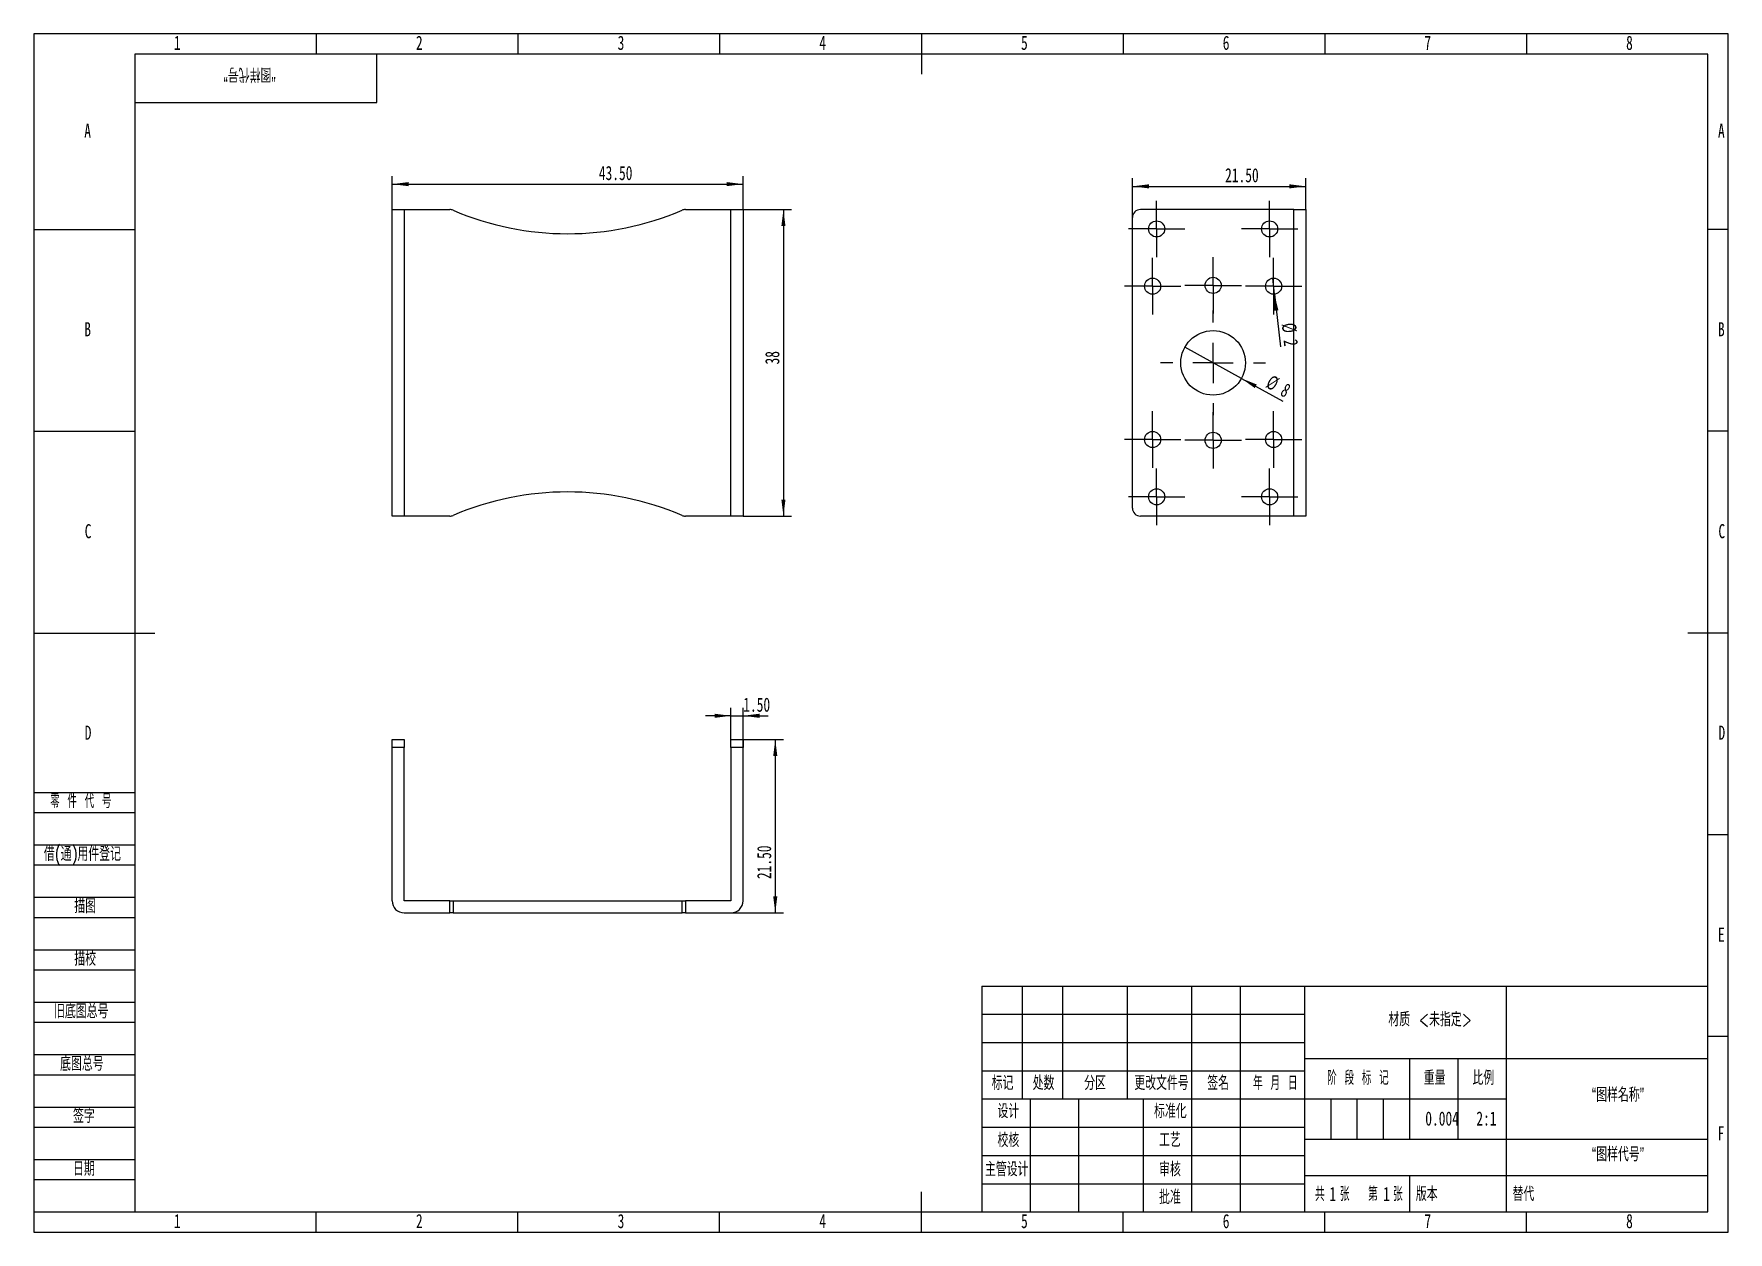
# Model space of a CAD drawing. Header units: millimetres. Extents: x 0 to 420, y 0 to 297.
import ezdxf

# ---------------------------------------------------------------- set-up
doc = ezdxf.new("R2010")
doc.units = ezdxf.units.MM
for name, color, linetype in [('10', 7, 'Continuous'), ('5', 7, 'Continuous'), ('9', 7, 'Continuous'), ('SLD-0', 7, 'Continuous')]:
    doc.layers.add(name, color=color, linetype=linetype)
doc.styles.add('SLDTEXTSTYLE0', font='TXT', dxfattribs={"width": 0.7, "bigfont": 'bigfont'})
doc.styles.add('SLDTEXTSTYLE1', font='TXT', dxfattribs={"width": 0.62, "bigfont": 'bigfont'})
doc.styles.add('SLDTEXTSTYLE2', font='TXT', dxfattribs={"width": 0.614286, "bigfont": 'bigfont'})
doc.styles.add('SLDTEXTSTYLE3', font='TXT', dxfattribs={"width": 0.6, "bigfont": 'bigfont'})
doc.styles.add('SLDTEXTSTYLE4', font='TXT', dxfattribs={"width": 0.7})
doc.dimstyles.new('SLDDIMSTYLE0', dxfattribs={"dimtxt": 3.5, "dimasz": 4.08, "dimexe": 0, "dimexo": 0.0625, "dimgap": 0.875, "dimtad": 2, "dimlfac": 0.5, "dimrnd": 1e-09, "dimzin": 4, "dimdsep": 46, "dimtxsty": 'SLDTEXTSTYLE4', "dimsah": 1, "dimcen": 0.09, "dimadec": 0, "dimazin": 1, "dimtfac": 1, "dimtofl": 0, "dimtmove": 0, "dimatfit": 3, "dimfxl": 1, "dimfrac": 2, "dimtolj": 1, "dimtzin": 12, "dimarcsym": 0})
doc.dimstyles.new('SLDDIMSTYLE1', dxfattribs={"dimtxt": 3.5, "dimasz": 4.08, "dimexe": 0, "dimexo": 0.0625, "dimgap": 0.875, "dimtad": 2, "dimlfac": 0.5, "dimrnd": 1e-09, "dimzin": 12, "dimdsep": 46, "dimtxsty": 'SLDTEXTSTYLE4', "dimsah": 1, "dimcen": 0.09, "dimadec": 0, "dimazin": 3, "dimtfac": 1, "dimtofl": 0, "dimtmove": 0, "dimatfit": 3, "dimfxl": 1, "dimfrac": 2, "dimtolj": 1, "dimtzin": 12, "dimarcsym": 0})
doc.dimstyles.new('SLDDIMSTYLE2', dxfattribs={"dimtxt": 3.5, "dimasz": 4.08, "dimexe": 0, "dimexo": 0.0625, "dimgap": 0.875, "dimtad": 2, "dimlfac": 0.5, "dimrnd": 1e-09, "dimzin": 4, "dimdsep": 46, "dimtxsty": 'SLDTEXTSTYLE4', "dimsah": 1, "dimcen": 0.09, "dimadec": 0, "dimazin": 1, "dimtfac": 1, "dimtmove": 0, "dimatfit": 0, "dimfxl": 1, "dimfrac": 2, "dimtolj": 1, "dimtzin": 12, "dimarcsym": 0})
doc.dimstyles.new('SLDDIMSTYLE3', dxfattribs={"dimtxt": 3.5, "dimasz": 4.08, "dimexe": 0, "dimexo": 0.0625, "dimgap": 0.875, "dimtad": 2, "dimlfac": 0.5, "dimrnd": 1e-09, "dimzin": 12, "dimdsep": 46, "dimtxsty": 'SLDTEXTSTYLE4', "dimblk1": 'NONE', "dimsah": 1, "dimcen": 0, "dimadec": 0, "dimazin": 3, "dimtfac": 1, "dimtmove": 0, "dimatfit": 3, "dimldrblk": 'NONE', "dimfxl": 1, "dimfrac": 2, "dimtolj": 1, "dimtzin": 12, "dimarcsym": 0})

# ---------------------------------------------------------------- blocks, each defined once
blk = doc.blocks.new('_D')
at = {"layer": '10'}
for p, q in [((88.81, 223.46), (88.81, 261.76)), ((175.81, 253.46), (175.81, 261.76)), ((88.81, 259.76), (175.81, 259.76))]:
    blk.add_line(p, q, dxfattribs=at)
for points in [[(88.81, 259.76), (92.89, 259.25), (92.89, 260.27)], [(175.81, 259.76), (171.73, 260.27), (171.73, 259.25)]]:
    blk.add_solid(points, dxfattribs=at)
at = {"layer": '10', "insert": (140.05, 264.27), "char_height": 3.5, "attachment_point": 1, "style": 'SLDTEXTSTYLE4'}
blk.add_mtext('43.50', dxfattribs=at)
blk = doc.blocks.new('_D_1')
at = {"layer": '10'}
for p, q in [((175.81, 253.46), (187.81, 253.46)), ((185.81, 253.46), (185.81, 177.46)), ((175.81, 177.46), (187.81, 177.46))]:
    blk.add_line(p, q, dxfattribs=at)
for points in [[(185.81, 253.46), (185.3, 249.38), (186.31, 249.38)], [(185.81, 177.46), (186.31, 181.54), (185.3, 181.54)]]:
    blk.add_solid(points, dxfattribs=at)
at = {"layer": '10', "insert": (181.29, 215.05), "char_height": 3.5, "attachment_point": 1, "rotation": 90, "style": 'SLDTEXTSTYLE4'}
blk.add_mtext('38', dxfattribs=at)
blk = doc.blocks.new('_D_2')
at = {"layer": '10'}
for p, q in [((175.81, 122.12), (185.79, 122.12)), ((183.79, 122.12), (183.79, 79.12)), ((172.81, 79.12), (185.79, 79.12))]:
    blk.add_line(p, q, dxfattribs=at)
for points in [[(183.79, 122.12), (183.28, 118.04), (184.3, 118.04)], [(183.79, 79.12), (184.3, 83.2), (183.28, 83.2)]]:
    blk.add_solid(points, dxfattribs=at)
at = {"layer": '10', "insert": (179.28, 87.5), "char_height": 3.5, "attachment_point": 1, "rotation": 90, "style": 'SLDTEXTSTYLE4'}
blk.add_mtext('21.50', dxfattribs=at)
blk = doc.blocks.new('_D_3')
at = {"layer": '10'}
for p, q in [((172.81, 127.98), (166.46, 127.98)), ((172.81, 122.12), (172.81, 129.98)), ((172.81, 127.98), (175.81, 127.98)), ((175.81, 104.12), (175.81, 129.98)), ((175.81, 127.98), (181.99, 127.98))]:
    blk.add_line(p, q, dxfattribs=at)
for points in [[(172.81, 127.98), (168.73, 128.49), (168.73, 127.47)], [(175.81, 127.98), (179.89, 127.47), (179.89, 128.49)]]:
    blk.add_solid(points, dxfattribs=at)
at = {"layer": '10', "insert": (175.85, 132.49), "char_height": 3.5, "attachment_point": 1, "style": 'SLDTEXTSTYLE4'}
blk.add_mtext('1.50', dxfattribs=at)
blk = doc.blocks.new('_D_4')
at = {"layer": '10'}
for p, q in [((272.33, 251.46), (272.33, 261.21)), ((315.33, 253.46), (315.33, 261.21)), ((272.33, 259.21), (315.33, 259.21))]:
    blk.add_line(p, q, dxfattribs=at)
for points in [[(272.33, 259.21), (276.41, 258.7), (276.41, 259.72)], [(315.33, 259.21), (311.25, 259.72), (311.25, 258.7)]]:
    blk.add_solid(points, dxfattribs=at)
at = {"layer": '10', "insert": (295.3, 263.72), "char_height": 3.5, "attachment_point": 1, "style": 'SLDTEXTSTYLE4'}
blk.add_mtext('21.50', dxfattribs=at)
blk = doc.blocks.new('_D_5')
at = {"layer": '10'}
for q in [(285.32, 219.31), (309.62, 205.97)]:
    blk.add_line((299.34, 211.61), q, dxfattribs=at)
blk.add_solid([(299.34, 211.61), (302.67, 209.2), (303.16, 210.09)], dxfattribs=at)
at = {"layer": '10', "char_height": 3.5, "attachment_point": 1, "rotation": 331.2347, "style": 'SLDTEXTSTYLE4'}
for s, insert in [('%%c', (306.83, 212.63)), ('8', (310.43, 210.63))]:
    blk.add_mtext(s, dxfattribs=dict(at, insert=insert))
blk = doc.blocks.new('_NONE')
blk = doc.blocks.new('_D_6')
at = {"layer": '10'}
for q in [(307.1, 236.45), (309.02, 219.44)]:
    blk.add_line((307.55, 232.47), q, dxfattribs=at)
blk.add_solid([(307.55, 232.47), (307.5, 228.36), (308.51, 228.48)], dxfattribs=at)
at = {"layer": '10', "char_height": 3.5, "attachment_point": 1, "rotation": 276.4313, "style": 'SLDTEXTSTYLE4'}
for s, insert in [('%%c', (312.83, 225.56)), ('2', (313.27, 221.47))]:
    blk.add_mtext(s, dxfattribs=dict(at, insert=insert))
blk = doc.blocks.new('SW_CENTERMARKSYMBOL_0')
at = {"layer": '10', "color": 0}
for p, q in [((0, 10), (0, 13)), ((0, 0), (0, 5)), ((-10, 0), (-13, 0)), ((0, 0), (-5, 0)), ((0, 0), (0, -5)), ((0, 0), (5, 0)), ((10, 0), (13, 0)), ((0, -10), (0, -13))]:
    blk.add_line(p, q, dxfattribs=at)
blk = doc.blocks.new('SW_CENTERMARKSYMBOL_1')
at = {"layer": '10', "color": 0}
for p, q in [((0, 5), (0, 7)), ((0, 0), (0, 5)), ((-5, 0), (-7, 0)), ((0, 0), (-5, 0)), ((0, 0), (0, -5)), ((0, 0), (5, 0)), ((5, 0), (7, 0)), ((0, -5), (0, -7))]:
    blk.add_line(p, q, dxfattribs=at)
blk = doc.blocks.new('SW_CENTERMARKSYMBOL_2')
at = {"layer": '10', "color": 0}
for p, q in [((0, 5), (0, 7)), ((0, 0), (0, 5)), ((-5, 0), (-7, 0)), ((0, 0), (-5, 0)), ((0, 0), (0, -5)), ((0, 0), (5, 0)), ((5, 0), (7, 0)), ((0, -5), (0, -7))]:
    blk.add_line(p, q, dxfattribs=at)
blk = doc.blocks.new('SW_CENTERMARKSYMBOL_3')
at = {"layer": '10', "color": 0}
for p, q in [((0, 5), (0, 7)), ((0, 0), (0, 5)), ((-5, 0), (-7, 0)), ((0, 0), (-5, 0)), ((0, 0), (0, -5)), ((0, 0), (5, 0)), ((5, 0), (7, 0)), ((0, -5), (0, -7))]:
    blk.add_line(p, q, dxfattribs=at)
blk = doc.blocks.new('SW_CENTERMARKSYMBOL_4')
at = {"layer": '10', "color": 0}
for p, q in [((0, 5), (0, 7)), ((0, 0), (0, 5)), ((-5, 0), (-7, 0)), ((0, 0), (-5, 0)), ((0, 0), (0, -5)), ((0, 0), (5, 0)), ((5, 0), (7, 0)), ((0, -5), (0, -7))]:
    blk.add_line(p, q, dxfattribs=at)
blk = doc.blocks.new('SW_CENTERMARKSYMBOL_5')
at = {"layer": '10', "color": 0}
for p, q in [((0, 5), (0, 7)), ((0, 0), (0, 5)), ((-5, 0), (-7, 0)), ((0, 0), (-5, 0)), ((0, 0), (0, -5)), ((0, 0), (5, 0)), ((5, 0), (7, 0)), ((0, -5), (0, -7))]:
    blk.add_line(p, q, dxfattribs=at)
blk = doc.blocks.new('SW_CENTERMARKSYMBOL_6')
at = {"layer": '10', "color": 0}
for p, q in [((0, 5), (0, 7)), ((0, 0), (0, 5)), ((-5, 0), (-7, 0)), ((0, 0), (-5, 0)), ((0, 0), (0, -5)), ((0, 0), (5, 0)), ((5, 0), (7, 0)), ((0, -5), (0, -7))]:
    blk.add_line(p, q, dxfattribs=at)
blk = doc.blocks.new('SW_CENTERMARKSYMBOL_7')
at = {"layer": '10', "color": 0}
for p, q in [((0, 5), (0, 7)), ((0, 0), (0, 5)), ((-5, 0), (-7, 0)), ((0, 0), (-5, 0)), ((0, 0), (0, -5)), ((0, 0), (5, 0)), ((5, 0), (7, 0)), ((0, -5), (0, -7))]:
    blk.add_line(p, q, dxfattribs=at)
blk = doc.blocks.new('SW_CENTERMARKSYMBOL_8')
at = {"layer": '10', "color": 0}
for p, q in [((0, 5), (0, 7)), ((0, 0), (0, 5)), ((-5, 0), (-7, 0)), ((0, 0), (-5, 0)), ((0, 0), (0, -5)), ((0, 0), (5, 0)), ((5, 0), (7, 0)), ((0, -5), (0, -7))]:
    blk.add_line(p, q, dxfattribs=at)
blk = doc.blocks.new('SW_CENTERMARKSYMBOL_9')
at = {"layer": '10', "color": 0}
for p, q in [((0, 5), (0, 7)), ((0, 0), (0, 5)), ((-5, 0), (-7, 0)), ((0, 0), (-5, 0)), ((0, 0), (0, -5)), ((0, 0), (5, 0)), ((5, 0), (7, 0)), ((0, -5), (0, -7))]:
    blk.add_line(p, q, dxfattribs=at)
blk = doc.blocks.new('SW_CENTERMARKSYMBOL_10')
at = {"layer": '10', "color": 0}
for p, q in [((0, 5), (0, 7)), ((0, 0), (0, 5)), ((-5, 0), (-7, 0)), ((0, 0), (-5, 0)), ((0, 0), (0, -5)), ((0, 0), (5, 0)), ((5, 0), (7, 0)), ((0, -5), (0, -7))]:
    blk.add_line(p, q, dxfattribs=at)

msp = doc.modelspace()

# ---------------------------------------------------------------- linework, layer by layer
at = {"color": 7, "linetype": 'Continuous', "lineweight": 25}
for p, q in [((88.806, 177.46), (88.806, 253.46)), ((88.806, 253.46), (91.806, 253.46)), ((91.806, 253.46), (91.806, 177.46)), ((91.806, 253.46), (103.117, 253.46)), ((161.495, 253.46), (172.806, 253.46)), ((172.806, 177.46), (172.806, 253.46)), ((172.806, 253.46), (175.806, 253.46)), ((175.806, 253.46), (175.806, 177.46)), ((312.328, 253.46), (274.328, 253.46)), ((312.328, 177.46), (312.328, 253.46)), ((312.328, 253.46), (315.328, 253.46)), ((315.328, 253.46), (315.328, 177.46)), ((272.328, 179.46), (272.328, 251.46)), ((91.806, 177.46), (88.806, 177.46)), ((103.117, 177.46), (91.806, 177.46)), ((172.806, 177.46), (161.495, 177.46)), ((175.806, 177.46), (172.806, 177.46)), ((312.328, 177.46), (274.328, 177.46)), ((315.328, 177.46), (312.328, 177.46)), ((88.806, 122.123), (91.806, 122.123)), ((88.806, 120.123), (88.806, 122.123)), ((91.806, 122.123), (91.806, 120.123)), ((172.806, 122.123), (175.806, 122.123)), ((172.806, 120.123), (172.806, 122.123)), ((175.806, 122.123), (175.806, 120.123)), ((91.806, 120.123), (88.806, 120.123)), ((88.806, 82.123), (88.806, 120.123)), ((91.806, 82.123), (91.806, 120.123)), ((175.806, 120.123), (172.806, 120.123)), ((172.806, 120.123), (172.806, 82.123)), ((175.806, 82.123), (175.806, 120.123)), ((103.117, 82.123), (91.806, 82.123)), ((103.117, 79.123), (103.117, 82.123)), ((103.117, 82.123), (103.905, 82.123)), ((103.905, 82.123), (103.905, 79.123)), ((103.905, 82.123), (160.706, 82.123)), ((160.706, 79.123), (160.706, 82.123)), ((160.706, 82.123), (161.495, 82.123)), ((161.495, 82.123), (161.495, 79.123)), ((172.806, 82.123), (161.495, 82.123)), ((91.806, 79.123), (103.117, 79.123)), ((103.905, 79.123), (103.117, 79.123)), ((103.905, 79.123), (160.706, 79.123)), ((161.495, 79.123), (160.706, 79.123)), ((161.495, 79.123), (172.806, 79.123))]:
    msp.add_line(p, q, dxfattribs=at)
for centre, radius in [((278.328, 248.66), 2), ((306.328, 248.66), 2), ((277.328, 234.46), 2), ((292.328, 234.66), 2), ((307.328, 234.46), 2), ((292.328, 215.46), 8), ((277.328, 196.46), 2), ((292.328, 196.26), 2), ((307.328, 196.46), 2), ((278.328, 182.26), 2), ((306.328, 182.26), 2)]:
    msp.add_circle(centre, radius, dxfattribs=at)
for centre, radius, start, end in [((103.117, 251.46), 2, 66.76854, 90), ((132.306, 319.46), 72, 246.76854, 293.23146), ((161.495, 251.46), 2, 90, 113.23146), ((274.328, 251.46), 2, 90, 180), ((132.306, 111.46), 72, 66.76854, 113.23146), ((103.117, 179.46), 2, 270, 293.23146), ((161.495, 179.46), 2, 246.76854, 270), ((274.328, 179.46), 2, 180, 270), ((91.806, 82.123), 3, 180, 270), ((172.806, 82.123), 3, 270, 0)]:
    msp.add_arc(centre, radius, start, end, dxfattribs=at)
at = {"layer": '10', "color": 7}
for p, q in [((0, 109), (25, 109)), ((0, 104), (25, 104)), ((0, 96), (25, 96)), ((0, 91), (25, 91)), ((0, 83), (25, 83)), ((0, 78), (25, 78)), ((0, 70), (25, 70)), ((0, 65), (25, 65)), ((0, 57), (25, 57)), ((0, 52), (25, 52)), ((235, 54), (315, 54)), ((235, 47), (315, 47)), ((0, 44), (25, 44)), ((0, 39), (25, 39)), ((0, 31), (25, 31)), ((0, 26), (25, 26)), ((0, 18), (25, 18)), ((0, 13), (25, 13))]:
    msp.add_line(p, q, dxfattribs=at)
at = {"layer": '10', "color": 7, "lineweight": 25}
for p, q in [((245, 61), (245, 33)), ((255, 61), (255, 33)), ((271, 61), (271, 33)), ((287, 61), (287, 5)), ((299, 61), (299, 5)), ((315, 61), (315, 5)), ((365, 61), (365, 33)), ((315, 43), (415, 43)), ((340.986, 43), (340.986, 23)), ((353, 43), (353, 23)), ((235, 40), (315, 40)), ((235, 33), (365, 33)), ((247, 33), (247, 5)), ((259, 33), (259, 5)), ((275, 33), (275, 5)), ((365, 33), (365, 5)), ((235, 26), (315, 26)), ((315, 23), (415, 23)), ((235, 19), (315, 19)), ((315, 14), (415, 14)), ((235, 12), (315, 12))]:
    msp.add_line(p, q, dxfattribs=at)
at = {"layer": '5'}
for p, q in [((70, 297), (70, 292)), ((120, 297), (120, 292)), ((170, 297), (170, 292)), ((270, 297), (270, 292)), ((320, 297), (320, 292)), ((370, 297), (370, 292)), ((0, 248.5), (25, 248.5)), ((420, 248.5), (415, 248.5)), ((0, 198.5), (25, 198.5)), ((420, 198.5), (415, 198.5)), ((420, 98.5), (415, 98.5)), ((420, 48.5), (415, 48.5)), ((70, 0), (70, 5)), ((120, 0), (120, 5)), ((170, 0), (170, 5)), ((270, 0), (270, 5)), ((320, 0), (320, 5)), ((370, 0), (370, 5))]:
    msp.add_line(p, q, dxfattribs=at)
at = {"layer": '5', "lineweight": 25}
for p, q in [((220, 297), (220, 287)), ((0, 148.5), (30, 148.5)), ((420, 148.5), (410, 148.5)), ((220, 0), (220, 10))]:
    msp.add_line(p, q, dxfattribs=at)
at = {"layer": '5', "color": 7, "lineweight": 25}
for p, q in [((415, 292), (25, 292)), ((25, 292), (25, 5)), ((85, 280), (85, 292)), ((415, 5), (415, 292)), ((25, 280), (85, 280)), ((235, 61), (415, 61)), ((235, 61), (235, 5)), ((0, 5), (415, 5))]:
    msp.add_line(p, q, dxfattribs=at)
at = {"layer": '9', "color": 7}
for p, q in [((420, 297), (0, 297)), ((0, 297), (0, 0)), ((420, 148.5), (420, 297)), ((420, 0), (420, 148.5)), ((0, 0), (420, 0))]:
    msp.add_line(p, q, dxfattribs=at)
at = {"layer": 'SLD-0'}
for p, q in [((321.5, 33), (321.5, 23)), ((328, 33), (328, 23)), ((334.5, 33), (334.5, 23))]:
    msp.add_line(p, q, dxfattribs=at)
at = {"layer": 'SLD-0', "lineweight": 25}
msp.add_line((340.986, 14), (340.986, 5), dxfattribs=at)

# ---------------------------------------------------------------- block references
at = {"layer": '10'}
for name, p in [('SW_CENTERMARKSYMBOL_3', (278.328, 248.66)), ('SW_CENTERMARKSYMBOL_4', (306.328, 248.66)), ('SW_CENTERMARKSYMBOL_2', (277.328, 234.46)), ('SW_CENTERMARKSYMBOL_1', (292.328, 234.66)), ('SW_CENTERMARKSYMBOL_5', (307.328, 234.46)), ('SW_CENTERMARKSYMBOL_0', (292.328, 215.46)), ('SW_CENTERMARKSYMBOL_8', (277.328, 196.46)), ('SW_CENTERMARKSYMBOL_7', (292.328, 196.26)), ('SW_CENTERMARKSYMBOL_6', (307.328, 196.46)), ('SW_CENTERMARKSYMBOL_9', (278.328, 182.26)), ('SW_CENTERMARKSYMBOL_10', (306.328, 182.26))]:
    msp.add_blockref(name, p, dxfattribs=at)

# ---------------------------------------------------------------- texts
at = {"layer": '10', "char_height": 3.5}
for s, insert, attachment_point, style in [('1', (35.544, 296.543), 2, 'SLDTEXTSTYLE4'), ('2', (95.544, 296.543), 2, 'SLDTEXTSTYLE4'), ('3', (145.544, 296.543), 2, 'SLDTEXTSTYLE4'), ('4', (195.544, 296.543), 2, 'SLDTEXTSTYLE4'), ('5', (245.544, 296.543), 2, 'SLDTEXTSTYLE4'), ('6', (295.547, 296.543), 2, 'SLDTEXTSTYLE4'), ('7', (345.547, 296.543), 2, 'SLDTEXTSTYLE4'), ('8', (395.547, 296.543), 2, 'SLDTEXTSTYLE4'), ('A', (13.32, 274.736), 2, 'SLDTEXTSTYLE4'), ('A', (418.32, 274.736), 2, 'SLDTEXTSTYLE4'), ('B', (13.32, 225.543), 2, 'SLDTEXTSTYLE4'), ('B', (418.32, 225.543), 2, 'SLDTEXTSTYLE4'), ('C', (13.427, 175.486), 2, 'SLDTEXTSTYLE4'), ('C', (418.427, 175.486), 2, 'SLDTEXTSTYLE4'), ('D', (13.43, 125.543), 2, 'SLDTEXTSTYLE4'), ('D', (418.43, 125.543), 2, 'SLDTEXTSTYLE4'), ('E', (418.318, 75.486), 2, 'SLDTEXTSTYLE4'), ('\\M+18DDE质 <\\M+196A2\\M+18E77\\M+192E8>', (346.128, 54.481), 2, 'SLDTEXTSTYLE0'), ('\\M+18167图样\\M+196BC\\M+18FCC\\M+18168', (392.688, 35.791), 2, 'SLDTEXTSTYLE0'), ('0.004', (349.093, 29.905), 2, 'SLDTEXTSTYLE4'), ('2:1', (360.084, 29.905), 2, 'SLDTEXTSTYLE4'), ('F', (418.224, 26.236), 2, 'SLDTEXTSTYLE4'), ('\\M+18167图样\\M+191E3\\M+18D86\\M+18168', (392.69, 21.05), 2, 'SLDTEXTSTYLE0'), ('1', (321.142, 11.201), 1, 'SLDTEXTSTYLE4'), ('1', (334.479, 11.201), 1, 'SLDTEXTSTYLE4'), ('1', (35.544, 4.486), 2, 'SLDTEXTSTYLE4'), ('2', (95.544, 4.486), 2, 'SLDTEXTSTYLE4'), ('3', (145.544, 4.486), 2, 'SLDTEXTSTYLE4'), ('4', (195.544, 4.486), 2, 'SLDTEXTSTYLE4'), ('5', (245.544, 4.486), 2, 'SLDTEXTSTYLE4'), ('6', (295.547, 4.486), 2, 'SLDTEXTSTYLE4'), ('7', (345.547, 4.486), 2, 'SLDTEXTSTYLE4'), ('8', (395.547, 4.486), 2, 'SLDTEXTSTYLE4')]:
    msp.add_mtext(s, dxfattribs=dict(at, insert=insert, attachment_point=attachment_point, style=style))
at = {"layer": '10', "color": 7, "char_height": 3.5}
for s, insert, attachment_point, style in [('\\M+197EB \\M+18C8F \\M+191E3 \\M+18D86', (4.023, 108.595), 1, 'SLDTEXTSTYLE2'), ('\\M+18ED8(\\M+192CA)\\M+19770\\M+18C8F\\M+1936F记', (2.474, 95.499), 1, 'SLDTEXTSTYLE0'), ('\\M+19560图', (12.719, 82.553), 2, 'SLDTEXTSTYLE0'), ('\\M+19560\\M+18D5A', (12.719, 69.517), 2, 'SLDTEXTSTYLE0'), ('\\M+18B8C\\M+192EA图总\\M+18D86', (5, 56.488), 1, 'SLDTEXTSTYLE0'), ('\\M+192EA图总\\M+18D86', (6.5, 43.486), 1, 'SLDTEXTSTYLE0'), ('标记', (240.135, 38.717), 2, 'SLDTEXTSTYLE0'), ('处\\M+19094', (250.298, 38.717), 2, 'SLDTEXTSTYLE0'), ('\\M+195AA\\M+18BE6', (263.075, 38.717), 2, 'SLDTEXTSTYLE0'), ('\\M+18D58\\M+189FC\\M+195B6\\M+18C8F\\M+18D86', (279.539, 38.717), 2, 'SLDTEXTSTYLE0'), ('签\\M+196BC', (293.579, 38.717), 2, 'SLDTEXTSTYLE0'), ('\\M+1944E \\M+18C8E \\M+193FA', (307.742, 38.717), 2, 'SLDTEXTSTYLE1'), ('阶 \\M+19269 标 记', (328.24, 39.994), 2, 'SLDTEXTSTYLE2'), ('\\M+18F64\\M+197CA', (347.243, 39.994), 2, 'SLDTEXTSTYLE0'), ('\\M+194E4\\M+197E1', (359.326, 39.994), 2, 'SLDTEXTSTYLE0'), ('签\\M+18E9A', (12.401, 30.537), 2, 'SLDTEXTSTYLE0'), ('设计', (241.567, 31.734), 2, 'SLDTEXTSTYLE0'), ('标\\M+18F79\\M+189BB', (281.739, 31.734), 2, 'SLDTEXTSTYLE0'), ('\\M+18D5A\\M+18A6A', (241.567, 24.556), 2, 'SLDTEXTSTYLE0'), ('\\M+18D48艺', (281.629, 24.599), 2, 'SLDTEXTSTYLE0'), ('\\M+193FA\\M+18AFA', (12.401, 17.437), 2, 'SLDTEXTSTYLE0'), ('\\M+18EE5\\M+18AC7设计', (241.167, 17.33), 2, 'SLDTEXTSTYLE0'), ('审\\M+18A6A', (281.629, 17.33), 2, 'SLDTEXTSTYLE0'), ('\\M+194E1\\M+18F79', (281.629, 10.441), 2, 'SLDTEXTSTYLE0'), ('\\M+18BA4  张', (321.871, 11.201), 2, 'SLDTEXTSTYLE3'), ('\\M+191E6  张', (335.04, 11.201), 2, 'SLDTEXTSTYLE3'), ('\\M+194C5\\M+1967B', (345.279, 11.201), 2, 'SLDTEXTSTYLE0')]:
    msp.add_mtext(s, dxfattribs=dict(at, insert=insert, attachment_point=attachment_point, style=style))
at = {"layer": 'SLD-0', "insert": (53.476, 285.156), "char_height": 3.5, "attachment_point": 2, "rotation": 180, "style": 'SLDTEXTSTYLE0'}
msp.add_mtext('\\M+18167图样\\M+191E3\\M+18D86\\M+18168', dxfattribs=at)
at = {"layer": 'SLD-0', "insert": (366.561, 11.201), "char_height": 3.5, "attachment_point": 1, "style": 'SLDTEXTSTYLE0'}
msp.add_mtext('\\M+191D6\\M+191E3', dxfattribs=at)

# ---------------------------------------------------------------- dimensions: what is measured, and where the dimension line sits
at = {"layer": '10'}
for base, p1, p2, dimstyle, picture, middle in [((175.806, 259.76), (88.806, 223.46), (175.806, 253.46), 'SLDDIMSTYLE0', '_D', (143.892, 259.76)), ((315.328, 259.208), (272.328, 251.46), (315.328, 253.46), 'SLDDIMSTYLE0', '_D_4', (299.136, 259.208)), ((175.806, 127.983), (172.806, 122.123), (175.806, 104.123), 'SLDDIMSTYLE2', '_D_3', (178.917, 127.983))]:
    dim = msp.add_linear_dim(base=base, p1=p1, p2=p2, dimstyle=dimstyle, dxfattribs=at)
    dim.commit()
    dim.dimension.update_dxf_attribs({"geometry": picture, "text_midpoint": middle, "dimtype": 160})
for base, p1, p2, dimstyle, picture, middle in [((185.806, 177.46), (175.806, 253.46), (175.806, 177.46), 'SLDDIMSTYLE1', '_D_1', (185.806, 216.584)), ((183.791, 79.123), (175.806, 122.123), (172.806, 79.123), 'SLDDIMSTYLE0', '_D_2', (183.791, 91.335))]:
    dim = msp.add_linear_dim(base=base, p1=p1, p2=p2, angle=90, dimstyle=dimstyle, dxfattribs=at)
    dim.commit()
    dim.dimension.update_dxf_attribs({"geometry": picture, "text_midpoint": middle, "dimtype": 160})
for p1, p2, picture, middle in [((307.104, 236.448), (307.552, 232.473), '_D_6', (308.736, 221.974)), ((285.315, 219.31), (299.341, 211.611), '_D_5', (307.324, 207.228))]:
    dim = msp.add_diameter_dim_2p(p1=p1, p2=p2, dimstyle='SLDDIMSTYLE3', dxfattribs=at)
    dim.commit()
    dim.dimension.update_dxf_attribs({"geometry": picture, "text_midpoint": middle, "dimtype": 163})

doc.saveas('drawing.dxf')
